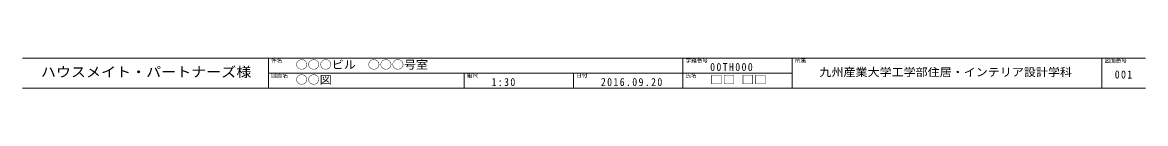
# Model space of a CAD drawing. Units: millimetres, scale not verified. Extents: x -6165 to 6165, y -4230 to -3896.
import ezdxf
from ezdxf.enums import TextEntityAlignment as Align

# ---------------------------------------------------------------- set-up
doc = ezdxf.new("R2010")
doc.units = ezdxf.units.MM
doc.header["$LTSCALE"] = 30
doc.layers.add('0-F_図面枠', color=134, linetype='Continuous', lineweight=9)
doc.styles.add('ＭＳ ゴシック', font='')
doc.styles.get('ＭＳ ゴシック').set_extended_font_data('MS Gothic')

msp = doc.modelspace()

# ---------------------------------------------------------------- linework, layer by layer
at = {"layer": '0-F_図面枠'}
for p, q in [((-6165, -3900), (6165, -3900)), ((-3465, -3900), (-3465, -4230)), ((1085, -3900), (1085, -4230)), ((2285, -3900), (2285, -4230)), ((5685, -4230), (5685, -3900)), ((5685, -3900), (5685, -4230)), ((-3465, -4065), (2285, -4065)), ((-1315, -4065), (-1315, -4230)), ((-115, -4065), (-115, -4230)), ((-6165, -4230), (6165, -4230))]:
    msp.add_line(p, q, dxfattribs=at)

# ---------------------------------------------------------------- texts
at = {"layer": '0-F_図面枠', "color": 4, "style": 'ＭＳ ゴシック'}
for s, p in [('件名', (-3435, -3960)), ('学籍番号', (1115, -3960)), ('所属', (2315, -3960)), ('図面番号', (5715, -3960)), ('図面名', (-3435, -4125)), ('縮尺', (-1285, -4125)), ('日付', (-85, -4125)), ('氏名', (1115, -4125))]:
    msp.add_text(s, height=43.99, dxfattribs=at).set_placement(p, align=Align.BOTTOM_LEFT)
at = {"layer": '0-F_図面枠', "color": 7, "style": 'ＭＳ ゴシック'}
for s, height, width, p in [('○○○ビル\u3000○○○号室', 87.98, 1.1, (-3165, -4042.5)), ('ハウスメイト・パートナーズ様', 110, 1.1, (-5962.5, -4140)), ('九州産業大学工学部住居・インテリア設計学科', 87.98, 1.1, (2585, -4125)), ('○○図', 87.98, 1.1, (-3165, -4207.5)), ('□□ □□', 87.98, 1.15, (1385, -4207.5))]:
    msp.add_text(s, height=height, dxfattribs=dict(at, width=width)).set_placement(p, align=Align.BOTTOM_LEFT)
at = {"layer": '0-F_図面枠', "color": 7, "char_height": 87.98, "attachment_point": 7, "style": 'ＭＳ ゴシック'}
for s, insert in [('\\T1.28;\\W0.9;00TH000', (1385, -4042.5)), ('\\T1.27;\\W0.9;001', (5827.5, -4125)), ('\\T1.28;\\W0.9;1:30', (-1015, -4207.5)), ('\\T1.28;\\W0.9;2016.09.20', (185, -4207.5))]:
    msp.add_mtext(s, dxfattribs=dict(at, insert=insert))

doc.saveas('drawing.dxf')
